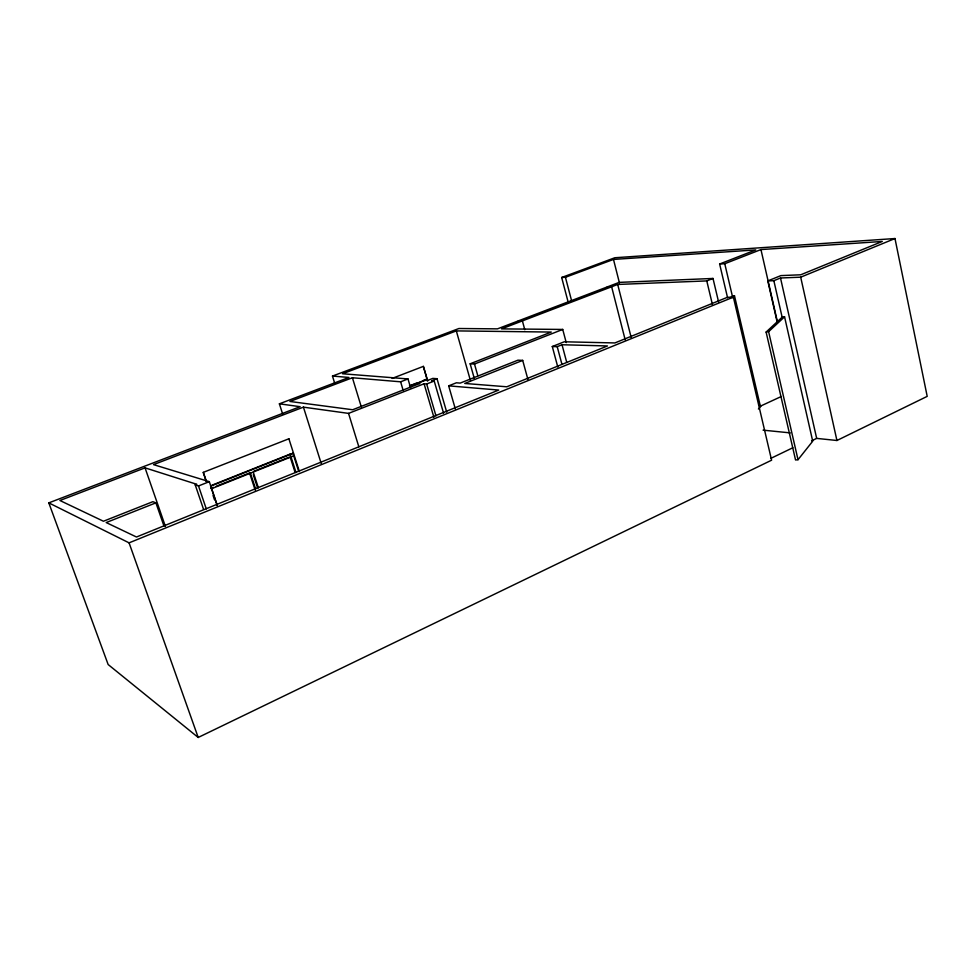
<?xml version="1.0" encoding="UTF-8"?>
<svg xmlns="http://www.w3.org/2000/svg" width="976" height="976" viewBox="0 0 976 976"><rect width="100%" height="100%" fill="white"/><g stroke="black" fill="none" stroke-linecap="round" stroke-linejoin="round"><path stroke-width="1.46" d="M798.014 459.708L812.715 441.201L784.57 316.822L782.13 317.212L766.111 332.072L795.55 459.977L798.014 459.708L768.612 331.669L784.57 316.822M758.401 409.029L760.487 406.809L734.501 295.838L732.378 296.204L730.146 298.009M732.268 297.643L734.501 295.838M811.581 440.859L816.668 438.395L836.932 440.493L927.2 396.366L894.98 238.534L614.819 257.749L561.664 277.489L568.264 302.536M771.016 458.281L792.841 447.752M282.625 413.958L279.38 403.82L300.12 406.687L48.8 502.872L108.141 664.522L198.201 737.466L771.601 460.196L733.379 297.143L727.437 297.29L614.88 342.942L564.25 341.783L552.294 346.529L557.808 367.074M759.731 406.467L781.19 396.549M777.238 322.373L767.795 280.917L773.846 280.685L780.507 277.989L800.698 277.184L894.98 238.534M48.8 502.872L129.076 542.851L733.379 297.143M767.795 280.917L780.873 275.61L800.759 274.781L882.267 241.462L760.951 249.575L724.765 263.727L719.629 264.008L727.596 297.839M210.682 488.464L213.463 487.353M216.233 486.243L249.539 472.945L255.212 490.184M253.736 471.274L288.689 457.317M211.426 488.756L293.739 455.877M527.918 379.444L522.697 360.4L464.759 383.458L506.788 386.789L607.462 345.955L562.03 344.748L557.211 346.663L552.294 346.529M211.841 485.267L291.421 453.572M211.023 486.011L293.483 453.157M566.239 342.637L562.725 329.437L501.518 328.888L617.698 284.455L706.783 280.917L713.005 278.453L718.629 302.133M203.545 509.362L195.237 484.913L196.774 484.303L145.058 467.858L59.926 500.505L103.444 521.245L152.866 501.688L155.904 502.847L163.919 525.893M455.377 409.09L448.667 385.849L456.39 382.787L460.196 383.092L517.914 360.181L522.697 360.4M155.904 502.847L106.201 522.563L136.481 537.007L498.724 390.058L448.667 385.849M195.237 484.913L198.506 485.95L209.315 481.668L217.099 504.751M474.275 378.359L470.151 363.792L551.269 332.06L456.317 330.901L342.552 373.759L407.992 378.944L410.567 387.655M209.315 481.668L153.5 464.625L303.438 407.151L348.554 413.385L424.084 383.775L426.658 383.995L434.21 381.03L443.568 413.177M446.715 412.153L437.016 378.712L431.624 380.823L434.21 381.03M470.151 363.792L474.495 364.024L562.725 329.437M206.424 481.754L203.252 472.372L288.92 438.761M719.629 264.008L755.729 249.917L613.489 259.433L565.433 277.294L561.664 277.489M409.432 385.862L416.508 383.104M423.572 380.335L426.402 379.237M410.127 385.923L427.11 379.286L423.34 366.378L392.096 378.42M437.016 378.712L432.819 378.395L427.451 380.494L425.121 380.311L417.63 383.239L419.936 383.434L352.665 409.749L289.909 401.465L352.409 377.749L400.624 381.811L407.992 378.944M279.38 403.82L348.957 377.456L332.474 376.065L334.707 383.287M332.474 376.065L458.927 328.509L497.479 328.851L619.174 282.381L713.005 278.453M766.111 332.072L768.612 331.669M607.243 286.944L611.635 286.773L625.201 339.904M518.28 320.909L522.392 320.909L524.795 329.742M759.535 405.565L761.207 405.699M763.073 430.148L790.328 432.893M129.076 542.851L198.201 737.466M145.058 467.858L165.432 526.479M203.289 472.384L206.192 480.961M198.506 485.95L206.29 508.923M210.535 485.792L217.209 505.617M213.061 495.503L214.488 499.736M253.223 472.067L258.408 487.878M253.272 474.702L257.518 487.61M250.429 473.177L255.627 489M290.104 454.096L296.021 472.579M290.079 456.756L295.094 472.384M288.872 438.749L299.412 471.567M292.824 453.01L298.729 471.481M303.438 407.151L321.263 463.612M348.554 413.385L358.826 446.776M352.409 377.749L361.303 406.882M400.624 381.811L403.21 390.534M423.389 366.378L427.671 381.018M426.658 383.995L435.991 415.922M424.084 383.775L433.917 417.35M456.317 330.901L470.444 380.555M474.495 364.024L477.801 375.748M562.03 344.748L566.702 362.279M557.211 346.663L561.908 364.219M565.433 277.294L571.582 300.693M617.698 284.455L631.179 337.489M613.489 259.433L619.467 283.028M706.783 280.917L712.443 304.646M724.765 263.727L732.39 296.24M760.951 249.575L777.408 321.824M773.846 280.685L782.215 317.566M780.507 277.989L816.668 438.395M800.698 277.184L836.932 440.493"/></g></svg>
